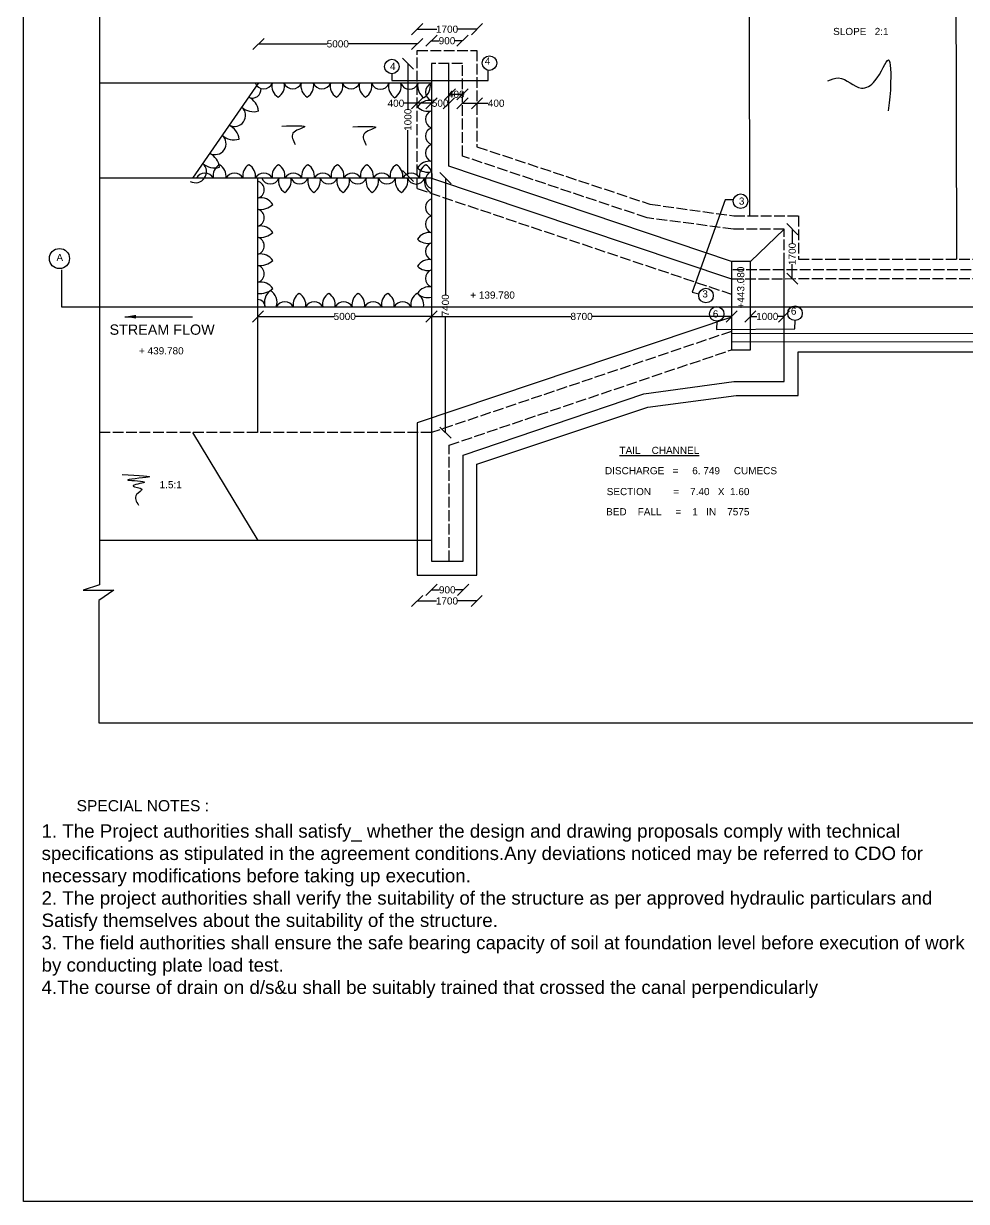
# Model space of a CAD drawing. Header units: millimetres. Extents: x 5764083 to 5772091, y 20981185 to 20985790.
# Drawn here: x 5764083 to 5766196, y 20981185 to 20983824 of the extents above; entities that cross this region are included whole.
import ezdxf

# ---------------------------------------------------------------- set-up
doc = ezdxf.new("R2010")
doc.units = ezdxf.units.MM
doc.header["$MEASUREMENT"] = 0
doc.linetypes.add('ACAD_ISO02W100', pattern=[15, 12, -3])
for name, color, linetype in [('DIMENSIONS', 7, 'Continuous'), ('DRAWING', 7, 'Continuous'), ('TEXT', 7, 'Continuous')]:
    doc.layers.add(name, color=color, linetype=linetype)
doc.styles.get("Standard").update_dxf_attribs({"font": 'arial.ttf', "height": 16})
doc.dimstyles.get("Standard").update_dxf_attribs({"dimtxt": 20, "dimasz": 25, "dimexe": 0.18, "dimexo": 0.0625, "dimgap": 0.09, "dimtad": 0, "dimdec": 0, "dimzin": 0, "dimdsep": 46, "dimtxsty": 'Standard', "dimblk": 'OBLIQUE', "dimcen": 0.09, "dimse1": 1, "dimse2": 1, "dimadec": 0, "dimazin": 0, "dimtfac": 1, "dimtdec": 0, "dimtofl": 0, "dimtmove": 0, "dimatfit": 3, "dimfxl": 1, "dimtolj": 1, "dimtzin": 0, "dimarcsym": 0})

# ---------------------------------------------------------------- blocks, each defined once
blk = doc.blocks.new('_Oblique')
at = {"color": 0, "linetype": 'ByBlock', "lineweight": -2}
blk.add_line((-0.5, -0.5), (0.5, 0.5), dxfattribs=at)
blk = doc.blocks.new('*D77')
at = {"layer": 'Defpoints', "color": 0, "transparency": 16777216}
for p in [(5765787.6, 20983363), (5765787.8, 20983252), (5765806, 20983252)]:
    blk.add_point(p, dxfattribs=at)
at = {"layer": 'DIMENSIONS', "color": 0, "lineweight": -2, "transparency": 16777216}
for p, q in [((5765806, 20983363), (5765806, 20983330.7)), ((5765806, 20983252), (5765806, 20983284.3))]:
    blk.add_line(p, q, dxfattribs=at)
at = {"layer": 'DIMENSIONS', "color": 0, "lineweight": -2, "transparency": 16777216, "xscale": 25, "yscale": 25, "zscale": 25}
for p, rotation in [((5765806, 20983363), 90), ((5765806, 20983252), 270)]:
    blk.add_blockref('_Oblique', p, dxfattribs=dict(at, rotation=rotation))
at = {"layer": 'DIMENSIONS', "color": 0, "transparency": 16777216, "insert": (5765806, 20983307.5), "char_height": 16, "attachment_point": 5, "rotation": 90}
blk.add_mtext('\\A1;1700', dxfattribs=at)
blk = doc.blocks.new('*D78')
at = {"layer": 'Defpoints', "color": 0, "transparency": 16777216}
for p in [(5765712.2, 20983167.4), (5765787.6, 20983167.4), (5765787.6, 20983167.4)]:
    blk.add_point(p, dxfattribs=at)
at = {"layer": 'DIMENSIONS', "color": 0, "lineweight": -2, "transparency": 16777216}
for p, q in [((5765712.2, 20983167.4), (5765726.7, 20983167.4)), ((5765787.6, 20983167.4), (5765773.1, 20983167.4))]:
    blk.add_line(p, q, dxfattribs=at)
at = {"layer": 'DIMENSIONS', "color": 0, "lineweight": -2, "transparency": 16777216, "xscale": 25, "yscale": 25, "zscale": 25, "rotation": 180}
blk.add_blockref('_Oblique', (5765712.2, 20983167.4), dxfattribs=at)
at = {"layer": 'DIMENSIONS', "color": 0, "lineweight": -2, "transparency": 16777216, "xscale": 25, "yscale": 25, "zscale": 25}
blk.add_blockref('_Oblique', (5765787.6, 20983167.4), dxfattribs=at)
at = {"layer": 'DIMENSIONS', "color": 0, "transparency": 16777216, "insert": (5765749.9, 20983167.4), "char_height": 16, "attachment_point": 5}
blk.add_mtext('\\A1;1000', dxfattribs=at)
blk = doc.blocks.new('*D79')
at = {"layer": 'Defpoints', "color": 0, "transparency": 16777216}
for p in [(5764997.5, 20983167.4), (5765670.2, 20983167.4), (5765670.2, 20983167.4)]:
    blk.add_point(p, dxfattribs=at)
at = {"layer": 'DIMENSIONS', "color": 0, "lineweight": -2, "transparency": 16777216}
for p, q in [((5764997.5, 20983167.4), (5765309.9, 20983167.4)), ((5765670.2, 20983167.4), (5765357.8, 20983167.4))]:
    blk.add_line(p, q, dxfattribs=at)
at = {"layer": 'DIMENSIONS', "color": 0, "lineweight": -2, "transparency": 16777216, "xscale": 25, "yscale": 25, "zscale": 25, "rotation": 180}
blk.add_blockref('_Oblique', (5764997.5, 20983167.4), dxfattribs=at)
at = {"layer": 'DIMENSIONS', "color": 0, "lineweight": -2, "transparency": 16777216, "xscale": 25, "yscale": 25, "zscale": 25}
blk.add_blockref('_Oblique', (5765670.2, 20983167.4), dxfattribs=at)
at = {"layer": 'DIMENSIONS', "color": 0, "transparency": 16777216, "insert": (5765333.9, 20983167.4), "char_height": 16, "attachment_point": 5}
blk.add_mtext('\\A1;8700', dxfattribs=at)
blk = doc.blocks.new('*D80')
at = {"layer": 'Defpoints', "color": 0, "transparency": 16777216}
for p in [(5764608.7, 20983167.4), (5764997.5, 20983167.4), (5764997.5, 20983167.4)]:
    blk.add_point(p, dxfattribs=at)
at = {"layer": 'DIMENSIONS', "color": 0, "lineweight": -2, "transparency": 16777216}
for p, q in [((5764608.7, 20983167.4), (5764779.1, 20983167.4)), ((5764997.5, 20983167.4), (5764827, 20983167.4))]:
    blk.add_line(p, q, dxfattribs=at)
at = {"layer": 'DIMENSIONS', "color": 0, "lineweight": -2, "transparency": 16777216, "xscale": 25, "yscale": 25, "zscale": 25, "rotation": 180}
blk.add_blockref('_Oblique', (5764608.7, 20983167.4), dxfattribs=at)
at = {"layer": 'DIMENSIONS', "color": 0, "lineweight": -2, "transparency": 16777216, "xscale": 25, "yscale": 25, "zscale": 25}
blk.add_blockref('_Oblique', (5764997.5, 20983167.4), dxfattribs=at)
at = {"layer": 'DIMENSIONS', "color": 0, "transparency": 16777216, "insert": (5764803.1, 20983167.4), "char_height": 16, "attachment_point": 5}
blk.add_mtext('\\A1;5000', dxfattribs=at)
blk = doc.blocks.new('*D81')
at = {"layer": 'Defpoints', "color": 0, "transparency": 16777216}
for p in [(5764997.5, 20982619.1), (5765068.4, 20982619.1), (5765068.4, 20982554.9)]:
    blk.add_point(p, dxfattribs=at)
at = {"layer": 'DIMENSIONS', "color": 0, "lineweight": -2, "transparency": 16777216}
for p, q in [((5764997.5, 20982554.9), (5765015.2, 20982554.9)), ((5765068.4, 20982554.9), (5765050.7, 20982554.9))]:
    blk.add_line(p, q, dxfattribs=at)
at = {"layer": 'DIMENSIONS', "color": 0, "lineweight": -2, "transparency": 16777216, "xscale": 25, "yscale": 25, "zscale": 25, "rotation": 180}
blk.add_blockref('_Oblique', (5764997.5, 20982554.9), dxfattribs=at)
at = {"layer": 'DIMENSIONS', "color": 0, "lineweight": -2, "transparency": 16777216, "xscale": 25, "yscale": 25, "zscale": 25}
blk.add_blockref('_Oblique', (5765068.4, 20982554.9), dxfattribs=at)
at = {"layer": 'DIMENSIONS', "color": 0, "transparency": 16777216, "insert": (5765032.9, 20982554.9), "char_height": 16, "attachment_point": 5}
blk.add_mtext('\\A1;900', dxfattribs=at)
blk = doc.blocks.new('*D82')
at = {"layer": 'Defpoints', "color": 0, "transparency": 16777216}
for p in [(5764965.6, 20982587.7), (5765098.8, 20982587.7), (5765098.8, 20982530)]:
    blk.add_point(p, dxfattribs=at)
at = {"layer": 'DIMENSIONS', "color": 0, "lineweight": -2, "transparency": 16777216}
for p, q in [((5764965.6, 20982530), (5765009, 20982530)), ((5765098.8, 20982530), (5765055.4, 20982530))]:
    blk.add_line(p, q, dxfattribs=at)
at = {"layer": 'DIMENSIONS', "color": 0, "lineweight": -2, "transparency": 16777216, "xscale": 25, "yscale": 25, "zscale": 25, "rotation": 180}
blk.add_blockref('_Oblique', (5764965.6, 20982530), dxfattribs=at)
at = {"layer": 'DIMENSIONS', "color": 0, "lineweight": -2, "transparency": 16777216, "xscale": 25, "yscale": 25, "zscale": 25}
blk.add_blockref('_Oblique', (5765098.8, 20982530), dxfattribs=at)
at = {"layer": 'DIMENSIONS', "color": 0, "transparency": 16777216, "insert": (5765032.2, 20982530), "char_height": 16, "attachment_point": 5}
blk.add_mtext('\\A1;1700', dxfattribs=at)
blk = doc.blocks.new('*D83')
at = {"layer": 'Defpoints', "color": 0, "transparency": 16777216}
for p in [(5764999, 20983477.3), (5765028.8, 20983477.3), (5764997.5, 20982907.2)]:
    blk.add_point(p, dxfattribs=at)
at = {"layer": 'DIMENSIONS', "color": 0, "lineweight": -2, "transparency": 16777216}
for p, q in [((5765028.8, 20983477.3), (5765028.8, 20983216.1)), ((5765028.8, 20982907.2), (5765028.8, 20983168.4))]:
    blk.add_line(p, q, dxfattribs=at)
at = {"layer": 'DIMENSIONS', "color": 0, "lineweight": -2, "transparency": 16777216, "xscale": 25, "yscale": 25, "zscale": 25}
for p, rotation in [((5765028.8, 20983477.3), 90), ((5765028.8, 20982907.2), 270)]:
    blk.add_blockref('_Oblique', p, dxfattribs=dict(at, rotation=rotation))
at = {"layer": 'DIMENSIONS', "color": 0, "transparency": 16777216, "insert": (5765028.8, 20983192.3), "char_height": 16, "attachment_point": 5, "rotation": 90}
blk.add_mtext('\\A1;7400', dxfattribs=at)
blk = doc.blocks.new('*D84')
at = {"layer": 'Defpoints', "color": 0, "transparency": 16777216}
for p in [(5765099.5, 20983810.9), (5764965.3, 20983763.4), (5765099.5, 20983763.4)]:
    blk.add_point(p, dxfattribs=at)
at = {"layer": 'DIMENSIONS', "color": 0, "lineweight": -2, "transparency": 16777216}
for p, q in [((5764965.3, 20983810.9), (5765009.2, 20983810.9)), ((5765099.5, 20983810.9), (5765055.6, 20983810.9))]:
    blk.add_line(p, q, dxfattribs=at)
at = {"layer": 'DIMENSIONS', "color": 0, "lineweight": -2, "transparency": 16777216, "xscale": 25, "yscale": 25, "zscale": 25, "rotation": 180}
blk.add_blockref('_Oblique', (5764965.3, 20983810.9), dxfattribs=at)
at = {"layer": 'DIMENSIONS', "color": 0, "lineweight": -2, "transparency": 16777216, "xscale": 25, "yscale": 25, "zscale": 25}
blk.add_blockref('_Oblique', (5765099.5, 20983810.9), dxfattribs=at)
at = {"layer": 'DIMENSIONS', "color": 0, "transparency": 16777216, "insert": (5765032.4, 20983810.9), "char_height": 16, "attachment_point": 5}
blk.add_mtext('\\A1;1700', dxfattribs=at)
blk = doc.blocks.new('*D85')
at = {"layer": 'Defpoints', "color": 0, "transparency": 16777216}
for p in [(5765067.1, 20983785.1), (5764997.5, 20983733.9), (5765067.1, 20983733.9)]:
    blk.add_point(p, dxfattribs=at)
at = {"layer": 'DIMENSIONS', "color": 0, "lineweight": -2, "transparency": 16777216}
for p, q in [((5764997.5, 20983785.1), (5765014.6, 20983785.1)), ((5765067.1, 20983785.1), (5765050, 20983785.1))]:
    blk.add_line(p, q, dxfattribs=at)
at = {"layer": 'DIMENSIONS', "color": 0, "lineweight": -2, "transparency": 16777216, "xscale": 25, "yscale": 25, "zscale": 25, "rotation": 180}
blk.add_blockref('_Oblique', (5764997.5, 20983785.1), dxfattribs=at)
at = {"layer": 'DIMENSIONS', "color": 0, "lineweight": -2, "transparency": 16777216, "xscale": 25, "yscale": 25, "zscale": 25}
blk.add_blockref('_Oblique', (5765067.1, 20983785.1), dxfattribs=at)
at = {"layer": 'DIMENSIONS', "color": 0, "transparency": 16777216, "insert": (5765032.3, 20983785.1), "char_height": 16, "attachment_point": 5}
blk.add_mtext('\\A1;900', dxfattribs=at)
blk = doc.blocks.new('*D86')
at = {"layer": 'Defpoints', "color": 0, "transparency": 16777216}
for p in [(5764965.3, 20983645.7), (5764997.5, 20983645.7), (5764997.5, 20983645)]:
    blk.add_point(p, dxfattribs=at)
at = {"layer": 'DIMENSIONS', "color": 0, "lineweight": -2, "transparency": 16777216}
for p, q in [((5764965.3, 20983645), (5764935.8, 20983645)), ((5764997.5, 20983645), (5764965.3, 20983645))]:
    blk.add_line(p, q, dxfattribs=at)
at = {"layer": 'DIMENSIONS', "color": 0, "lineweight": -2, "transparency": 16777216, "xscale": 25, "yscale": 25, "zscale": 25, "rotation": 180}
blk.add_blockref('_Oblique', (5764965.3, 20983645), dxfattribs=at)
at = {"layer": 'DIMENSIONS', "color": 0, "lineweight": -2, "transparency": 16777216, "xscale": 25, "yscale": 25, "zscale": 25}
blk.add_blockref('_Oblique', (5764997.5, 20983645), dxfattribs=at)
at = {"layer": 'DIMENSIONS', "color": 0, "transparency": 16777216, "insert": (5764917.8, 20983645), "char_height": 16, "attachment_point": 5}
blk.add_mtext('\\A1;400', dxfattribs=at)
blk = doc.blocks.new('*D87')
at = {"layer": 'Defpoints', "color": 0, "transparency": 16777216}
for p in [(5764997.5, 20983645), (5765036.5, 20983645), (5765036.5, 20983645)]:
    blk.add_point(p, dxfattribs=at)
at = {"layer": 'DIMENSIONS', "color": 0, "lineweight": -2, "transparency": 16777216}
for p, q in [((5764997.5, 20983645), (5764999.2, 20983645)), ((5765036.5, 20983645), (5765034.7, 20983645))]:
    blk.add_line(p, q, dxfattribs=at)
at = {"layer": 'DIMENSIONS', "color": 0, "lineweight": -2, "transparency": 16777216, "xscale": 25, "yscale": 25, "zscale": 25, "rotation": 180}
blk.add_blockref('_Oblique', (5764997.5, 20983645), dxfattribs=at)
at = {"layer": 'DIMENSIONS', "color": 0, "lineweight": -2, "transparency": 16777216, "xscale": 25, "yscale": 25, "zscale": 25}
blk.add_blockref('_Oblique', (5765036.5, 20983645), dxfattribs=at)
at = {"layer": 'DIMENSIONS', "color": 0, "transparency": 16777216, "insert": (5765017, 20983645), "char_height": 16, "attachment_point": 5}
blk.add_mtext('\\A1;500', dxfattribs=at)
blk = doc.blocks.new('*D88')
at = {"layer": 'Defpoints', "color": 0, "transparency": 16777216}
for p in [(5765067.1, 20983665.1), (5765039, 20983647.6), (5765067.1, 20983647.6)]:
    blk.add_point(p, dxfattribs=at)
at = {"layer": 'DIMENSIONS', "color": 0, "lineweight": -2, "transparency": 16777216}
blk.add_line((5765039, 20983665.1), (5765067.1, 20983665.1), dxfattribs=at)
at = {"layer": 'DIMENSIONS', "color": 0, "lineweight": -2, "transparency": 16777216, "xscale": 25, "yscale": 25, "zscale": 25, "rotation": 180}
blk.add_blockref('_Oblique', (5765039, 20983665.1), dxfattribs=at)
at = {"layer": 'DIMENSIONS', "color": 0, "lineweight": -2, "transparency": 16777216, "xscale": 25, "yscale": 25, "zscale": 25}
blk.add_blockref('_Oblique', (5765067.1, 20983665.1), dxfattribs=at)
at = {"layer": 'DIMENSIONS', "color": 0, "transparency": 16777216, "insert": (5765053.1, 20983665.1), "char_height": 16, "attachment_point": 5}
blk.add_mtext('\\A1;400', dxfattribs=at)
blk = doc.blocks.new('*D89')
at = {"layer": 'Defpoints', "color": 0, "transparency": 16777216}
for p in [(5765067.1, 20983645), (5765099.5, 20983645), (5765099.5, 20983645)]:
    blk.add_point(p, dxfattribs=at)
at = {"layer": 'DIMENSIONS', "color": 0, "lineweight": -2, "transparency": 16777216}
for p, q in [((5765067.1, 20983645), (5765099.5, 20983645)), ((5765099.5, 20983645), (5765124.5, 20983645))]:
    blk.add_line(p, q, dxfattribs=at)
at = {"layer": 'DIMENSIONS', "color": 0, "lineweight": -2, "transparency": 16777216, "xscale": 25, "yscale": 25, "zscale": 25, "rotation": 180}
blk.add_blockref('_Oblique', (5765067.1, 20983645), dxfattribs=at)
at = {"layer": 'DIMENSIONS', "color": 0, "lineweight": -2, "transparency": 16777216, "xscale": 25, "yscale": 25, "zscale": 25}
blk.add_blockref('_Oblique', (5765099.5, 20983645), dxfattribs=at)
at = {"layer": 'DIMENSIONS', "color": 0, "transparency": 16777216, "insert": (5765142.5, 20983645), "char_height": 16, "attachment_point": 5}
blk.add_mtext('\\A1;400', dxfattribs=at)
blk = doc.blocks.new('*D90')
at = {"layer": 'Defpoints', "color": 0, "transparency": 16777216}
for p in [(5764965.3, 20983778), (5764609.8, 20983690.5), (5764965.3, 20983690.5)]:
    blk.add_point(p, dxfattribs=at)
at = {"layer": 'DIMENSIONS', "color": 0, "lineweight": -2, "transparency": 16777216}
for p, q in [((5764609.8, 20983778), (5764763.6, 20983778)), ((5764965.3, 20983778), (5764811.5, 20983778))]:
    blk.add_line(p, q, dxfattribs=at)
at = {"layer": 'DIMENSIONS', "color": 0, "lineweight": -2, "transparency": 16777216, "xscale": 25, "yscale": 25, "zscale": 25, "rotation": 180}
blk.add_blockref('_Oblique', (5764609.8, 20983778), dxfattribs=at)
at = {"layer": 'DIMENSIONS', "color": 0, "lineweight": -2, "transparency": 16777216, "xscale": 25, "yscale": 25, "zscale": 25}
blk.add_blockref('_Oblique', (5764965.3, 20983778), dxfattribs=at)
at = {"layer": 'DIMENSIONS', "color": 0, "transparency": 16777216, "insert": (5764787.6, 20983778), "char_height": 16, "attachment_point": 5}
blk.add_mtext('\\A1;5000', dxfattribs=at)
blk = doc.blocks.new('*D104')
at = {"layer": 'Defpoints', "color": 0, "transparency": 16777216}
for p in [(5764997.5, 20983733.9), (5764944.8, 20983482.2), (5764999.5, 20983482.2)]:
    blk.add_point(p, dxfattribs=at)
at = {"layer": 'TEXT', "color": 0, "lineweight": -2, "transparency": 16777216}
for p, q in [((5764944.8, 20983733.9), (5764944.8, 20983631.3)), ((5764944.8, 20983482.2), (5764944.8, 20983584.8))]:
    blk.add_line(p, q, dxfattribs=at)
at = {"layer": 'TEXT', "color": 0, "lineweight": -2, "transparency": 16777216, "xscale": 25, "yscale": 25, "zscale": 25}
for p, rotation in [((5764944.8, 20983733.9), 90), ((5764944.8, 20983482.2), 270)]:
    blk.add_blockref('_Oblique', p, dxfattribs=dict(at, rotation=rotation))
at = {"layer": 'TEXT', "color": 0, "transparency": 16777216, "insert": (5764944.8, 20983608.1), "char_height": 16, "attachment_point": 5, "rotation": 90}
blk.add_mtext('\\A1;1000', dxfattribs=at)

msp = doc.modelspace()

# ---------------------------------------------------------------- linework, layer by layer
at = {"layer": 'DRAWING', "color": 0}
for points in [[(5766175.1, 20983295.8), (5766172.9, 20984259.2)], [(5764251.4, 20984254.9), (5764251.4, 20983884.7), (5764216.8, 20983862.5), (5764288.6, 20983862.5), (5764253.7, 20983839), (5764253.7, 20982566.5), (5764217.1, 20982554.2), (5764285.9, 20982554.2), (5764252.3, 20982531.1), (5764252.3, 20982257.2), (5770663.1, 20982257.2)], [(5765711.3, 20983392.6), (5765709.4, 20984258.2)], [(5764997.5, 20983733.9), (5764997.5, 20983690.5)], [(5765670.2, 20983290.7), (5765036.5, 20983504.2), (5765036.5, 20983733.9)], [(5764253.7, 20983690.5), (5764997.5, 20983690.5), (5764997.5, 20982908.6)], [(5764609.8, 20983690.5), (5764461.9, 20983477.3)], [(5764997.5, 20983477.3), (5764253.7, 20983477.3)], [(5764608.7, 20982907.2), (5764608.7, 20983477.3)], [(5764997.5, 20983477.3), (5765670.2, 20983251.9)], [(5765712.2, 20983290.7), (5765787.6, 20983363)], [(5765787.6, 20983188.8), (5765787.6, 20983285.8)], [(5764168.3, 20983271.7), (5764168.3, 20983188.8), (5770716.1, 20983188.8), (5770716.1, 20983270.9)], [(5764997.5, 20982908.6), (5764997.5, 20982619.1), (5765068.4, 20982619.1), (5765068.4, 20982856.6), (5765473.6, 20982994.2), (5765675.3, 20983021.8), (5765787.6, 20983021.8), (5765787.6, 20983188.8)], [(5765670.2, 20983165.7), (5764965.6, 20982928.8), (5764965.6, 20982587.7), (5765098.8, 20982587.7), (5765098.8, 20982836.5), (5765482.7, 20982964.3), (5765680.3, 20982990.7), (5765819.2, 20982990.7), (5765819.2, 20983088.1), (5769127.6, 20983088.1)], [(5765670.2, 20983129.2), (5769289.5, 20983132.8)], [(5765670.2, 20983110.3), (5769289.4, 20983113.5)], [(5764461.7, 20982907.2), (5764608.7, 20982665.8)], [(5764997.5, 20982665.8), (5764253.7, 20982665.8)]]:
    msp.add_lwpolyline(points, dxfattribs=at)
at = {"layer": 'DRAWING', "color": 0, "linetype": 'ACAD_ISO02W100', "ltscale": 2}
for points in [[(5764965.3, 20983453.9), (5764965.3, 20983763.4), (5765099.5, 20983763.4), (5765099.5, 20983547.5), (5765487, 20983419), (5765675.4, 20983392.6), (5765820, 20983392.6), (5765820, 20983295.8), (5769127.6, 20983295.8)], [(5765787.6, 20983285.8), (5765787.6, 20983363), (5765674.5, 20983363), (5765481.1, 20983388.2), (5765067.1, 20983526.6), (5765067.1, 20983733.9), (5764997.5, 20983733.9)], [(5764965.3, 20983453.9), (5765670.2, 20983217.2)], [(5765670.2, 20983251.9), (5769228.2, 20983257.1)], [(5765672.8, 20983272.4), (5769228.2, 20983276.1)], [(5765670.2, 20983134), (5764997.5, 20982907.2), (5764253.7, 20982907.2)], [(5765037.2, 20982619.1), (5765037.2, 20982879.2), (5765670.2, 20983092.8)]]:
    msp.add_lwpolyline(points, dxfattribs=at)
at = {"layer": 'DRAWING', "color": 0}
msp.add_lwpolyline([(5765712.2, 20983290.7), (5765670.2, 20983290.7), (5765670.2, 20983092.8), (5765712.2, 20983092.8)], close=True, dxfattribs=at)
for centre, radius, start, end in [((5764595.9, 20983676.5), 19.9, 245.2837, 5.0147), ((5764621.4, 20983697.9), 20.4, 201.0438, 338.9562), ((5764669.7, 20983684), 30, 167.5064, 237.9412), ((5764637.9, 20983684.5), 30.3, 301.5822, 11.5199), ((5764686.7, 20983697.9), 20.4, 201.0438, 338.9562), ((5764735, 20983684), 30, 167.5064, 237.9412), ((5764703.3, 20983684.5), 30.3, 301.5822, 11.5199), ((5764752, 20983697.9), 20.4, 201.0438, 338.9562), ((5764800.4, 20983684), 30, 167.5064, 237.9412), ((5764768.6, 20983684.5), 30.3, 301.5822, 11.5199), ((5764817.4, 20983697.9), 20.4, 201.0438, 338.9562), ((5764865.7, 20983684), 30, 167.5064, 237.9412), ((5764833.9, 20983684.5), 30.3, 301.5822, 11.5199), ((5764882.9, 20983696.8), 20.4, 201.0438, 338.9562), ((5764931.2, 20983683), 30, 167.5064, 237.9412), ((5764899.4, 20983683.5), 30.3, 301.5822, 11.5199), ((5764948.2, 20983696.8), 20.4, 201.0438, 338.9562), ((5764996.5, 20983683), 30, 167.5064, 237.9412), ((5764964.8, 20983683.5), 30.3, 301.5822, 11.5199), ((5765004, 20983670.1), 20.1, 108.9446, 251.0554), ((5764572.5, 20983623.9), 37.7, 5.7903, 66.4923), ((5764556.2, 20983617.7), 24.7, 241.2334, 49.2842), ((5764598.8, 20983665), 38.9, 227.0795, 286.6967), ((5764992.5, 20983620.7), 30.7, 80.5799, 148.5766), ((5764989, 20983658.8), 31.7, 224.1275, 285.509), ((5765004, 20983609.3), 20.1, 108.9446, 251.0554), ((5764512.5, 20983554.7), 24.7, 241.2334, 49.2842), ((5764555.1, 20983601.9), 38.9, 227.0795, 286.6967), ((5764528.8, 20983560.8), 37.7, 5.7903, 66.4923), ((5765004, 20983571.4), 19.9, 109.1767, 250.8233), ((5765004, 20983533.6), 20.1, 108.9446, 251.0554), ((5764485.1, 20983497.8), 37.7, 5.7903, 66.4923), ((5764468.8, 20983491.7), 24.7, 241.2334, 49.2842), ((5764511.4, 20983538.9), 38.9, 227.0795, 286.6967), ((5764536.1, 20983483.3), 27.7, 119.4015, 192.3494), ((5764508.1, 20983482.2), 29, 350.419, 60.2356), ((5764602.1, 20983483.3), 27.7, 119.4015, 192.3494), ((5764574.1, 20983482.2), 29, 350.419, 60.2356), ((5764668.2, 20983483.3), 27.7, 119.4015, 192.3494), ((5764640.2, 20983482.2), 29, 350.419, 60.2356), ((5764734.2, 20983483.3), 27.7, 119.4015, 192.3494), ((5764706.2, 20983482.2), 29, 350.419, 60.2356), ((5764800.3, 20983483.3), 27.7, 119.4015, 192.3494), ((5764772.3, 20983482.2), 29, 350.419, 60.2356), ((5764866.3, 20983483.3), 27.7, 119.4015, 192.3494), ((5764838.3, 20983482.2), 29, 350.419, 60.2356), ((5764932.4, 20983483.3), 27.7, 119.4015, 192.3494), ((5764904.4, 20983482.2), 29, 350.419, 60.2356), ((5764992.5, 20983484.3), 30.7, 80.5799, 148.5766), ((5764989, 20983522.4), 31.7, 224.1275, 285.509), ((5764998.4, 20983483.3), 27.7, 119.4015, 192.3494), ((5764970.4, 20983482.2), 29, 350.419, 60.2356), ((5764489.8, 20983466.6), 22, 29.2096, 150.7904), ((5764555.9, 20983466.6), 22, 29.2096, 150.7904), ((5764621.9, 20983466.6), 22, 29.2096, 150.7904), ((5764603.1, 20983451.4), 19.8, 286.2793, 73.7207), ((5764636.4, 20983484.7), 20.4, 201.0438, 338.9562), ((5764684.7, 20983470.8), 30, 167.5064, 237.9412), ((5764688, 20983466.6), 22, 29.2096, 150.7904), ((5764652.9, 20983471.3), 30.3, 301.5822, 11.5199), ((5764701.7, 20983484.7), 20.4, 201.0438, 338.9562), ((5764750.1, 20983470.8), 30, 167.5064, 237.9412), ((5764718.3, 20983471.3), 30.3, 301.5822, 11.5199), ((5764754, 20983466.6), 22, 29.2096, 150.7904), ((5764767.1, 20983484.7), 20.4, 201.0438, 338.9562), ((5764815.4, 20983470.8), 30, 167.5064, 237.9412), ((5764783.6, 20983471.3), 30.3, 301.5822, 11.5199), ((5764820.1, 20983466.6), 22, 29.2096, 150.7904), ((5764832.4, 20983484.7), 20.4, 201.0438, 338.9562), ((5764880.7, 20983470.8), 30, 167.5064, 237.9412), ((5764848.9, 20983471.3), 30.3, 301.5822, 11.5199), ((5764886.1, 20983466.6), 22, 29.2096, 150.7904), ((5764897.7, 20983484.7), 20.4, 201.0438, 338.9562), ((5764946, 20983470.8), 30, 167.5064, 237.9412), ((5764914.3, 20983471.3), 30.3, 301.5822, 11.5199), ((5764952.2, 20983466.6), 22, 29.2096, 150.7904), ((5764963.1, 20983484.4), 20.4, 201.0438, 338.9562), ((5765011.4, 20983470.6), 30, 167.5064, 237.9412), ((5765004, 20983472.8), 20.1, 108.9446, 251.0554), ((5764615.1, 20983400.9), 32.2, 33.0385, 101.4682), ((5764613.8, 20983448.3), 41.1, 262.7426, 313.3295), ((5765004, 20983411.9), 19.9, 109.1767, 250.8233), ((5764603.1, 20983388.6), 19.8, 286.2793, 73.7207), ((5765004, 20983374.1), 20.1, 108.9446, 251.0554), ((5764615.1, 20983338), 32.2, 33.0385, 101.4682), ((5764613.8, 20983385.5), 41.1, 262.7426, 313.3295), ((5764603.1, 20983325.7), 19.8, 286.2793, 73.7207), ((5764992.5, 20983324.8), 30.7, 80.5799, 148.5766), ((5764989, 20983362.9), 31.7, 224.1275, 285.509), ((5765004, 20983313.3), 20.1, 108.9446, 251.0554), ((5764615.1, 20983275.2), 32.2, 33.0385, 101.4682), ((5764613.8, 20983322.6), 41.1, 262.7426, 313.3295), ((5764992.5, 20983264), 30.7, 80.5799, 148.5766), ((5764603.1, 20983262.9), 19.8, 286.2793, 73.7207), ((5764989, 20983302.1), 31.7, 224.1275, 285.509), ((5765004, 20983252.5), 20.1, 108.9446, 251.0554), ((5764615.1, 20983212.4), 32.2, 33.0385, 101.4682), ((5764613.8, 20983259.8), 41.1, 262.7426, 313.3295), ((5764992.5, 20983203.2), 30.7, 80.5799, 148.5766), ((5764608.2, 20983188.5), 16.7, 1.0376, 88.4771), ((5764655.7, 20983199.3), 32.5, 127.1825, 198.9521), ((5764622.9, 20983199.7), 28.7, 337.6949, 62.9022), ((5764714.9, 20983194.7), 27.7, 119.4015, 192.3494), ((5764686.9, 20983193.6), 29, 350.419, 60.2356), ((5764781, 20983194.7), 27.7, 119.4015, 192.3494), ((5764753, 20983193.6), 29, 350.419, 60.2356), ((5764847, 20983194.7), 27.7, 119.4015, 192.3494), ((5764819, 20983193.6), 29, 350.419, 60.2356), ((5764913.1, 20983194.7), 27.7, 119.4015, 192.3494), ((5764885.1, 20983193.6), 29, 350.419, 60.2356), ((5764979.1, 20983194.7), 27.7, 119.4015, 192.3494), ((5764951.1, 20983193.6), 29, 350.419, 60.2356), ((5764989, 20983241.3), 31.7, 224.1275, 285.509), ((5764668.7, 20983178.1), 22, 29.2096, 150.7904), ((5764734.7, 20983178.1), 22, 29.2096, 150.7904), ((5764800.8, 20983178.1), 22, 29.2096, 150.7904), ((5764866.8, 20983178.1), 22, 29.2096, 150.7904), ((5764932.9, 20983178.1), 22, 29.2096, 150.7904)]:
    msp.add_arc(centre, radius, start, end, dxfattribs=at)
at = {"layer": 'TEXT', "color": 0}
msp.add_lwpolyline([(5772091.2, 20981184.8), (5764083.4, 20981184.8), (5764083.4, 20985789.9), (5772091.2, 20985789.9)], close=True, dxfattribs=at)
for points in [[(5764908.7, 20983711.1), (5764908.7, 20983696), (5765124.4, 20983696), (5765124.2, 20983719.2)], [(5765674.2, 20983429), (5765655.7, 20983429), (5765581.6, 20983221.8), (5765597, 20983218.1)], [(5765636.7, 20983156.9), (5765636.5, 20983138), (5765811.4, 20983139.9), (5765812.2, 20983158.4)]]:
    msp.add_lwpolyline(points, dxfattribs=at)
for centre, radius in [((5764908.7, 20983727.4), 16.3), ((5765127.5, 20983735.1), 16.3), ((5765690.1, 20983425.6), 16.3), ((5764163.8, 20983297.1), 22.5), ((5765612.7, 20983214.2), 16.3), ((5765636.7, 20983173.1), 16.3), ((5765812.2, 20983174.7), 16.3)]:
    msp.add_circle(centre, radius, dxfattribs=at)
for points in [[(5765885.6, 20983695.2), (5765909.8, 20983701.9), (5765960.9, 20983679.2), (5765991.3, 20983695), (5766021.4, 20983742.3), (5766026.2, 20983682.9), (5766021.2, 20983627.8)], [(5764662.3, 20983594), (5764712.2, 20983591.4), (5764687.2, 20983577.9), (5764692.4, 20983552.3)], [(5764821.5, 20983592.5), (5764871.3, 20983589.9), (5764846.4, 20983576.4), (5764851.5, 20983550.8)], [(5764304.4, 20982813.3), (5764362.5, 20982807.2), (5764317.4, 20982801), (5764353.7, 20982795.8), (5764328.7, 20982787.4), (5764348.2, 20982780.3), (5764336.8, 20982768.3), (5764341.1, 20982744.3)]]:
    msp.add_spline(points, degree=3, dxfattribs=at)

# ---------------------------------------------------------------- texts
for s, height, p in [('SLOPE   2:1', 16, (5765897.6, 20983797.9)), ('4', 16, (5764904.5, 20983719.8)), ('4', 16, (5765117.1, 20983731.7)), ('3', 16, (5765686.4, 20983417.9)), ('A', 16, (5764157.1, 20983291.4)), ('+ 139.780', 16, (5765084.4, 20983207.4)), ('3', 16, (5765604.5, 20983210)), ('6', 16, (5765628, 20983165.1)), ('6', 16, (5765802.9, 20983171.4)), ('STREAM FLOW', 23, (5764276.1, 20983126.4)), ('+ 439.780', 16, (5764342.1, 20983082.5)), ('%%UTAIL    CHANNEL', 16, (5765418.8, 20982859.4)), ('DISCHARGE   =     6. 749     CUMECS', 16, (5765386.3, 20982813.9)), ('1.5:1', 16, (5764388.3, 20982782.5)), ('SECTION        =    7.40   X  1.60', 16, (5765390.2, 20982767.1)), ('BED    FALL     =    1   IN    7575', 16, (5765388.9, 20982722)), ('SPECIAL NOTES :', 25, (5764202.2, 20982058.9))]:
    msp.add_text(s, height=height, dxfattribs=at).set_placement(p)
msp.add_text('+443.080', height=16, rotation=90.0589, dxfattribs=at).set_placement((5765698.6, 20983185.2))
at = {"layer": 'TEXT', "color": 0, "insert": (5764123.8, 20982029.7), "char_height": 30, "width": 2103.366, "attachment_point": 1}
msp.add_mtext('1. The Project authorities shall satisfy_ whether the design and drawing proposals comply with technical specifications as stipulated in the agreement conditions.Any deviations noticed may be referred to CDO for necessary modifications before taking up execution. \\P2. The project authorities shall verify the suitability of the structure as per approved hydraulic particulars and Satisfy themselves about the suitability of the structure. \\P3. The field authorities shall ensure the safe bearing capacity of soil at foundation level before execution of work by conducting plate load test. \\P4.The course of drain on d/s&u shall be suitably trained that crossed the canal perpendicularly ', dxfattribs=at)

# ---------------------------------------------------------------- dimensions: what is measured, and where the dimension line sits
at = {"layer": 'DIMENSIONS', "color": 0}
for base, p1, p2, text, picture, middle in [((5765099.5, 20983810.9), (5764965.3, 20983763.4), (5765099.5, 20983763.4), '1700', '*D84', (5765032.4, 20983810.9)), ((5764965.3, 20983778), (5764609.8, 20983690.5), (5764965.3, 20983690.5), '5000', '*D90', (5764787.6, 20983778)), ((5765067.1, 20983785.1), (5764997.5, 20983733.9), (5765067.1, 20983733.9), '900', '*D85', (5765032.3, 20983785.1)), ((5765099.5, 20983645), (5765067.1, 20983645), (5765099.5, 20983645), '400', '*D89', (5765142.5, 20983645)), ((5764997.5, 20983167.4), (5764608.7, 20983167.4), (5764997.5, 20983167.4), '5000', '*D80', (5764803.1, 20983167.4)), ((5765670.2, 20983167.4), (5764997.5, 20983167.4), (5765670.2, 20983167.4), '8700', '*D79', (5765333.9, 20983167.4)), ((5765787.6, 20983167.4), (5765712.2, 20983167.4), (5765787.6, 20983167.4), '1000', '*D78', (5765749.9, 20983167.4)), ((5765068.4, 20982554.9), (5764997.5, 20982619.1), (5765068.4, 20982619.1), '900', '*D81', (5765032.9, 20982554.9)), ((5765098.8, 20982530), (5764965.6, 20982587.7), (5765098.8, 20982587.7), '1700', '*D82', (5765032.2, 20982530))]:
    dim = msp.add_linear_dim(base=base, p1=p1, p2=p2, text=text, dimstyle='Standard', dxfattribs=at)
    dim.commit()
    dim.dimension.update_dxf_attribs({"geometry": picture, "text_midpoint": middle})
for base, p1, p2, text, picture, middle in [((5764997.5, 20983645), (5764965.3, 20983645.7), (5764997.5, 20983645.7), '400', '*D86', (5764917.8, 20983645)), ((5765036.5, 20983645), (5764997.5, 20983645), (5765036.5, 20983645), '500', '*D87', (5765017, 20983645)), ((5765067.1, 20983665.1), (5765039, 20983647.6), (5765067.1, 20983647.6), '400', '*D88', (5765053.1, 20983665.1))]:
    dim = msp.add_linear_dim(base=base, p1=p1, p2=p2, text=text, dimstyle='Standard', dxfattribs=at)
    dim.commit()
    dim.dimension.update_dxf_attribs({"geometry": picture, "text_midpoint": middle, "dimtype": 160})
for base, p1, p2, text, picture, middle in [((5765028.8, 20983477.3), (5764997.5, 20982907.2), (5764999, 20983477.3), '7400', '*D83', (5765028.8, 20983192.3)), ((5765806, 20983252), (5765787.6, 20983363), (5765787.8, 20983252), '1700', '*D77', (5765806, 20983307.5))]:
    dim = msp.add_linear_dim(base=base, p1=p1, p2=p2, angle=90, text=text, dimstyle='Standard', dxfattribs=at)
    dim.commit()
    dim.dimension.update_dxf_attribs({"geometry": picture, "text_midpoint": middle})
at = {"layer": 'TEXT', "color": 0}
dim = msp.add_linear_dim(base=(5764944.8, 20983482.2), p1=(5764997.5, 20983733.9), p2=(5764999.5, 20983482.2), angle=90, text='1000', dimstyle='Standard', dxfattribs=at)
dim.commit()
dim.dimension.update_dxf_attribs({"geometry": '*D104', "text_midpoint": (5764944.8, 20983608.1)})

# ---------------------------------------------------------------- leaders
at = {"layer": 'DIMENSIONS', "color": 0}
msp.add_leader([(5764310.5, 20983166.8), (5764461.9, 20983166.8)], dimstyle='Standard', override={"dimgap": 0.09, "dimtad": 0}, dxfattribs=at)

doc.saveas('drawing.dxf')
